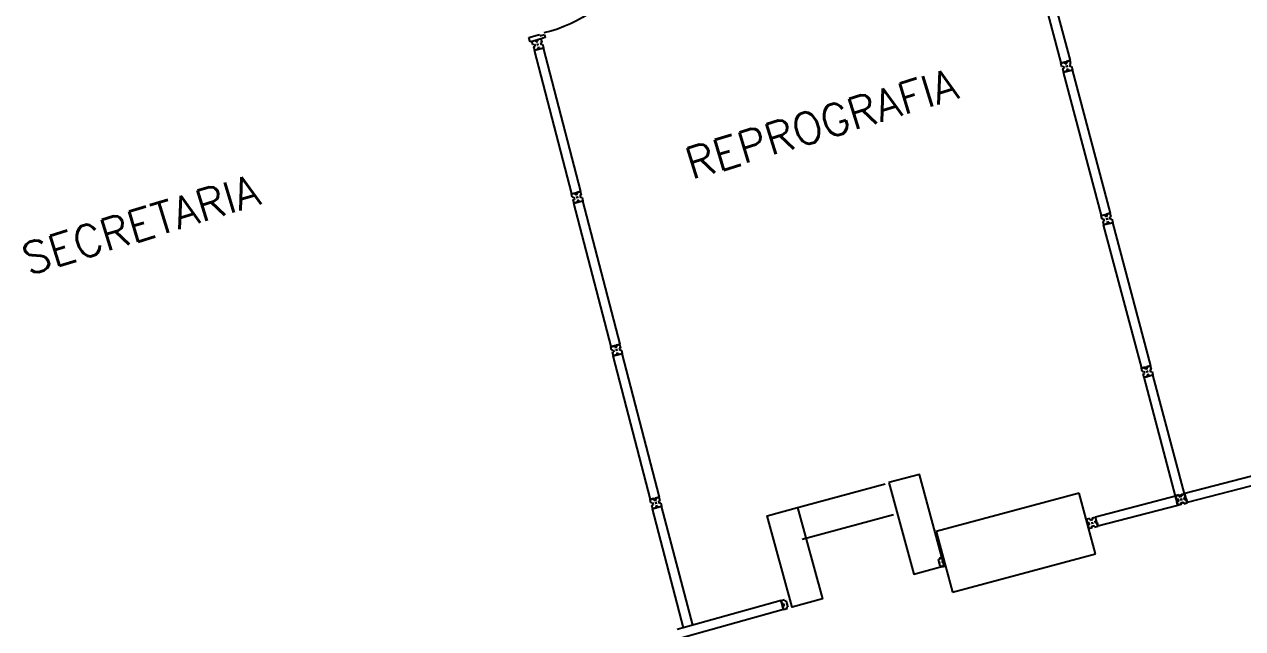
# Model space of a CAD drawing. Header units: millimetres. Extents: x 3089 to 3391, y 1087 to 1201.
# Drawn here: x 3139.57 to 3147.3, y 1116.13 to 1119.96 of the extents above; entities that cross this region are included whole.
import ezdxf

# ---------------------------------------------------------------- set-up
doc = ezdxf.new("R2010")
doc.units = ezdxf.units.MM
for name, color, linetype in [('DIV', 2, 'Continuous'), ('ESTR', 3, 'Continuous'), ('TEXTO', 2, 'Continuous')]:
    doc.layers.add(name, color=color, linetype=linetype)
doc.styles.add('UNB-100', font='simplex.shx', dxfattribs={"height": 0.2})

# ---------------------------------------------------------------- blocks, each defined once
blk = doc.blocks.new('PILINT-TTC')
for points in [[(-0.1572, -8.3909), (-0.1828, -8.9904), (-0.3826, -8.9819), (-0.357, -8.3824)], [(0.4422, -8.4164), (0.4167, -9.0159), (0.6165, -9.0244), (0.642, -8.425)]]:
    blk.add_lwpolyline(points, close=True)
blk = doc.blocks.new('DIVMT-TTC')
for p, q in [((-0.03, 0.03), (-0.03, 0.006)), ((-0.008, 0.03), (-0.03, 0.03)), ((-0.0185, 0.006), (-0.03, 0.006)), ((-0.0185, -0.006), (-0.0185, 0.006)), ((-0.008, 0.03), (-0.008, 0.02)), ((-0.008, 0.02), (0.008, 0.02)), ((-0.0051, 0), (0.0051, 0)), ((0.0051, 0), (-0.0051, 0)), ((-0.0051, 0), (0.0051, 0)), ((0, -0.0051), (0, 0.0051)), ((0, 0.0051), (0, -0.0051)), ((0.008, 0.03), (0.008, 0.02)), ((0.008, 0.03), (0.03, 0.03)), ((0.0205, 0.006), (0.03, 0.006)), ((0.0205, -0.006), (0.0205, 0.006)), ((0.0205, 0.006), (0.0205, -0.006)), ((0.0205, 0.006), (0.03, 0.006)), ((0.97, 0.03), (0.03, 0.03)), ((0.03, 0.006), (0.03, 0.03)), ((0.03, -0.03), (0.03, 0.03)), ((0.03, -0.005), (0.03, 0.005)), ((0.97, -0.03), (0.97, 0.03)), ((0.97, 0.03), (0.97, 0.009)), ((0.97, 0.009), (0.97, 0.027)), ((0.9795, 0.006), (0.97, 0.006)), ((0.97, -0.005), (0.97, 0.005)), ((0.9795, 0.006), (0.9795, -0.006)), ((1.0051, 0), (0.9949, 0)), ((1, 0.0051), (1, -0.0051)), ((-0.0185, -0.006), (-0.03, -0.006)), ((-0.03, -0.03), (-0.03, -0.006)), ((-0.008, -0.03), (-0.03, -0.03)), ((-0.008, -0.03), (-0.008, -0.02)), ((-0.008, -0.02), (0.008, -0.02)), ((0.008, -0.03), (0.008, -0.02)), ((0.008, -0.03), (0.03, -0.03)), ((0.0205, -0.006), (0.03, -0.006)), ((0.0205, -0.006), (0.03, -0.006)), ((0.03, -0.006), (0.03, -0.03)), ((0.97, -0.03), (0.03, -0.03)), ((0.9795, -0.006), (0.97, -0.006)), ((0.97, -0.009), (0.97, -0.027))]:
    blk.add_line(p, q)
blk = doc.blocks.new('PDV2D-TTC')
at = {"layer": 'DIV'}
for p, q in [((0.0299, 0.05), (0.0599, 0.05)), ((0.0299, 0.035), (0.0299, 0.05)), ((0.0299, -0.035), (0.0299, 0.035)), ((0.0599, 0.05), (0.0599, -0.0199)), ((0.9412, 0.05), (0.9412, -0.0199)), ((0.9712, 0.05), (0.9412, 0.05)), ((0.9712, 0.035), (0.9712, 0.05)), ((0.9712, -0.035), (0.9712, 0.035)), ((0.0299, -0.05), (0.0299, -0.0347)), ((0.05, -0.05), (0.0299, -0.05)), ((0.05, -0.0199), (0.0599, -0.0199)), ((0.05, -0.0199), (0.05, -0.05)), ((0.0787, -0.0505), (0.1087, -0.0505)), ((0.0787, -0.0505), (0.0787, -0.9647)), ((0.1087, -0.0505), (0.1087, -0.9647)), ((0.9512, -0.0199), (0.9412, -0.0199)), ((0.9512, -0.0199), (0.9512, -0.05)), ((0.9512, -0.05), (0.9712, -0.05)), ((0.9712, -0.05), (0.9712, -0.0347)), ((0.1087, -0.9647), (0.0787, -0.9647))]:
    blk.add_line(p, q, dxfattribs=at)
at = {"layer": 'DIV', "color": 1}
for p, q in [((0.0362, -0.9247), (0.0362, -0.8347)), ((0.0462, -0.8347), (0.0364, -0.8347)), ((0.0462, -0.9147), (0.0462, -0.8347)), ((0.1409, -0.9147), (0.1409, -0.8347)), ((0.1409, -0.8347), (0.1507, -0.8347)), ((0.1509, -0.9247), (0.1509, -0.8347)), ((0.0362, -0.9247), (0.0763, -0.9247)), ((0.0462, -0.9147), (0.0763, -0.9147)), ((0.1409, -0.9147), (0.1108, -0.9147)), ((0.1509, -0.9247), (0.1108, -0.9247))]:
    blk.add_line(p, q, dxfattribs=at)
blk.add_arc((0.0755, -0.1001), 0.8651, 270, 3.32145, dxfattribs=at)

msp = doc.modelspace()

# ---------------------------------------------------------------- linework, layer by layer
at = {"layer": 'DIV'}
for p, q in [((3146.6561, 1117.7793), (3146.6793, 1117.7854)), ((3146.6618, 1117.758), (3146.6561, 1117.7793)), ((3146.6823, 1117.7743), (3146.6793, 1117.7854)), ((3146.6823, 1117.7743), (3146.6939, 1117.7774)), ((3146.7141, 1117.7947), (3146.6909, 1117.7885)), ((3146.6939, 1117.7774), (3146.6909, 1117.7885)), ((3146.7198, 1117.7734), (3146.7101, 1117.7709)), ((3146.7101, 1117.7709), (3146.7142, 1117.7554)), ((3146.7198, 1117.7734), (3146.7141, 1117.7947)), ((3146.6618, 1117.758), (3146.6715, 1117.7606)), ((3146.6659, 1117.7426), (3146.6756, 1117.7451)), ((3146.6659, 1117.7426), (3146.6716, 1117.7213)), ((3146.6715, 1117.7606), (3146.6756, 1117.7451)), ((3146.6716, 1117.7213), (3146.7296, 1117.7367)), ((3146.6948, 1117.7275), (3146.6716, 1117.7213)), ((3146.8726, 1116.9683), (3146.6743, 1117.7221)), ((3146.6879, 1117.7567), (3146.6978, 1117.7593)), ((3146.6978, 1117.7593), (3146.6879, 1117.7567)), ((3146.6915, 1117.7629), (3146.6942, 1117.7531)), ((3146.6942, 1117.7531), (3146.6915, 1117.7629)), ((3146.6915, 1117.7629), (3146.6942, 1117.7531)), ((3146.6923, 1117.7366), (3146.7039, 1117.7397)), ((3146.7039, 1117.7397), (3146.6923, 1117.7366)), ((3146.6923, 1117.7366), (3146.6948, 1117.7275)), ((3146.6923, 1117.7366), (3146.6948, 1117.7275)), ((3146.6957, 1117.7277), (3146.7054, 1117.7303)), ((3146.7039, 1117.7397), (3146.7064, 1117.7305)), ((3146.7039, 1117.7397), (3146.7064, 1117.7305)), ((3146.7064, 1117.7305), (3146.7296, 1117.7367)), ((3146.7239, 1117.758), (3146.7142, 1117.7554)), ((3146.7239, 1117.758), (3146.7296, 1117.7367)), ((3146.9305, 1116.9836), (3146.7296, 1117.7367)), ((3147.9593, 1117.2518), (3146.9316, 1116.9856)), ((3147.9744, 1117.1938), (3146.9467, 1116.9275)), ((3143.5414, 1116.9472), (3143.5646, 1116.9533)), ((3143.5469, 1116.9259), (3143.5414, 1116.9472)), ((3143.5469, 1116.9259), (3143.5566, 1116.9285)), ((3143.5566, 1116.9285), (3143.5606, 1116.913)), ((3143.5675, 1116.9421), (3143.5646, 1116.9533)), ((3143.5675, 1116.9421), (3143.5791, 1116.9452)), ((3143.5829, 1116.927), (3143.573, 1116.9245)), ((3143.573, 1116.9245), (3143.5829, 1116.927)), ((3143.5995, 1116.9623), (3143.5762, 1116.9563)), ((3143.5791, 1116.9452), (3143.5762, 1116.9563)), ((3143.5767, 1116.9307), (3143.5793, 1116.9208)), ((3143.5793, 1116.9208), (3143.5767, 1116.9307)), ((3143.5767, 1116.9307), (3143.5793, 1116.9208)), ((3143.605, 1116.941), (3143.5953, 1116.9385)), ((3143.5953, 1116.9385), (3143.5994, 1116.923)), ((3143.609, 1116.9256), (3143.5994, 1116.923)), ((3143.605, 1116.941), (3143.5995, 1116.9623)), ((3143.609, 1116.9256), (3143.6146, 1116.9043)), ((3146.2627, 1116.9886), (3145.3546, 1116.7456)), ((3146.3661, 1116.6021), (3146.2627, 1116.9886)), ((3146.8727, 1116.9684), (3146.366, 1116.8358)), ((3146.8939, 1116.9739), (3146.8726, 1116.9683)), ((3146.8939, 1116.9739), (3146.8726, 1116.9683)), ((3146.8879, 1116.9102), (3146.8726, 1116.9683)), ((3146.8726, 1116.9683), (3146.878, 1116.948)), ((3146.8726, 1116.9683), (3146.8787, 1116.9451)), ((3146.8726, 1116.9683), (3146.8787, 1116.9451)), ((3146.8726, 1116.9683), (3146.878, 1116.948)), ((3146.8879, 1116.9102), (3146.8726, 1116.9683)), ((3146.878, 1116.948), (3146.8734, 1116.9654)), ((3146.878, 1116.948), (3146.8734, 1116.9654)), ((3146.8948, 1116.976), (3146.8735, 1116.9704)), ((3146.8735, 1116.9704), (3146.8796, 1116.9472)), ((3146.8735, 1116.9704), (3146.8788, 1116.9501)), ((3146.8887, 1116.9124), (3146.8735, 1116.9704)), ((3146.8788, 1116.9501), (3146.8743, 1116.9675)), ((3146.8929, 1116.9736), (3146.8755, 1116.969)), ((3146.8898, 1116.948), (3146.8787, 1116.9451)), ((3146.8898, 1116.948), (3146.8787, 1116.9451)), ((3146.8879, 1116.9475), (3146.8787, 1116.9451)), ((3146.8879, 1116.9475), (3146.8787, 1116.9451)), ((3146.8815, 1116.9344), (3146.879, 1116.9441)), ((3146.8815, 1116.9344), (3146.879, 1116.9441)), ((3146.8907, 1116.9501), (3146.8796, 1116.9472)), ((3146.8888, 1116.9496), (3146.8796, 1116.9472)), ((3146.8824, 1116.9366), (3146.8798, 1116.9462)), ((3146.8929, 1116.9364), (3146.8818, 1116.9335)), ((3146.8929, 1116.9364), (3146.8818, 1116.9335)), ((3146.891, 1116.9359), (3146.8818, 1116.9335)), ((3146.891, 1116.9359), (3146.8818, 1116.9335)), ((3146.8879, 1116.9102), (3146.8818, 1116.9335)), ((3146.8879, 1116.9102), (3146.8818, 1116.9335)), ((3146.8937, 1116.9385), (3146.8826, 1116.9356)), ((3146.8918, 1116.938), (3146.8826, 1116.9356)), ((3146.8887, 1116.9124), (3146.8826, 1116.9356)), ((3146.8826, 1116.9306), (3146.8871, 1116.9131)), ((3146.8826, 1116.9306), (3146.8871, 1116.9131)), ((3146.8834, 1116.9327), (3146.8879, 1116.9153)), ((3146.8879, 1116.9475), (3146.891, 1116.9359)), ((3146.8879, 1116.9475), (3146.891, 1116.9359)), ((3146.91, 1116.9179), (3146.8887, 1116.9124)), ((3146.8888, 1116.9496), (3146.8918, 1116.938)), ((3146.8929, 1116.9364), (3146.8898, 1116.948)), ((3146.8929, 1116.9364), (3146.8898, 1116.948)), ((3146.8937, 1116.9385), (3146.8907, 1116.9501)), ((3146.8939, 1116.9739), (3146.8964, 1116.9642)), ((3146.8939, 1116.9739), (3146.8964, 1116.9642)), ((3146.8948, 1116.976), (3146.8973, 1116.9663)), ((3146.8982, 1116.9652), (3146.8958, 1116.9744)), ((3146.8964, 1116.9642), (3146.9119, 1116.9683)), ((3146.8964, 1116.9642), (3146.9119, 1116.9683)), ((3146.8967, 1116.9746), (3146.9064, 1116.9772)), ((3146.8973, 1116.9663), (3146.9128, 1116.9703)), ((3146.9098, 1116.9683), (3146.8982, 1116.9652)), ((3146.9142, 1116.9482), (3146.9043, 1116.9456)), ((3146.9043, 1116.9456), (3146.9142, 1116.9482)), ((3146.9142, 1116.9482), (3146.9043, 1116.9456)), ((3146.9043, 1116.9456), (3146.9142, 1116.9482)), ((3146.9142, 1116.9482), (3146.9043, 1116.9456)), ((3146.9043, 1116.9456), (3146.9142, 1116.9482)), ((3146.9142, 1116.9482), (3146.9043, 1116.9456)), ((3146.9043, 1116.9456), (3146.9142, 1116.9482)), ((3146.9142, 1116.9482), (3146.9043, 1116.9456)), ((3146.9052, 1116.9477), (3146.9151, 1116.9503)), ((3146.9151, 1116.9503), (3146.9052, 1116.9477)), ((3146.9052, 1116.9477), (3146.9151, 1116.9503)), ((3146.9151, 1116.9503), (3146.9052, 1116.9477)), ((3146.9066, 1116.9255), (3146.9221, 1116.9296)), ((3146.9066, 1116.9255), (3146.9221, 1116.9296)), ((3146.9092, 1116.9159), (3146.9066, 1116.9255)), ((3146.9092, 1116.9159), (3146.9066, 1116.9255)), ((3146.9098, 1116.9683), (3146.9074, 1116.9774)), ((3146.9074, 1116.9276), (3146.9229, 1116.9316)), ((3146.91, 1116.9179), (3146.9074, 1116.9276)), ((3146.908, 1116.9518), (3146.9106, 1116.942)), ((3146.9106, 1116.942), (3146.908, 1116.9518)), ((3146.908, 1116.9518), (3146.9106, 1116.942)), ((3146.9106, 1116.942), (3146.908, 1116.9518)), ((3146.908, 1116.9518), (3146.9106, 1116.942)), ((3146.9106, 1116.942), (3146.908, 1116.9518)), ((3146.908, 1116.9518), (3146.9106, 1116.942)), ((3146.9088, 1116.9539), (3146.9114, 1116.944)), ((3146.9114, 1116.944), (3146.9088, 1116.9539)), ((3146.9088, 1116.9539), (3146.9114, 1116.944)), ((3146.9093, 1116.978), (3146.9306, 1116.9836)), ((3146.9093, 1116.978), (3146.9306, 1116.9836)), ((3146.9093, 1116.978), (3146.9119, 1116.9683)), ((3146.9093, 1116.978), (3146.9119, 1116.9683)), ((3146.9103, 1116.98), (3146.9316, 1116.9856)), ((3146.9305, 1116.9836), (3146.9103, 1116.9782)), ((3146.9103, 1116.9782), (3146.9276, 1116.9828)), ((3146.9103, 1116.98), (3146.9128, 1116.9703)), ((3146.9247, 1116.9199), (3146.9221, 1116.9296)), ((3146.9247, 1116.9199), (3146.9221, 1116.9296)), ((3146.9254, 1116.922), (3146.9229, 1116.9316)), ((3146.9247, 1116.9199), (3146.9459, 1116.9256)), ((3146.9247, 1116.9199), (3146.9459, 1116.9256)), ((3146.9254, 1116.922), (3146.9467, 1116.9275)), ((3146.9276, 1116.9579), (3146.9367, 1116.9604)), ((3146.9276, 1116.9579), (3146.9367, 1116.9604)), ((3146.9276, 1116.9579), (3146.9367, 1116.9604)), ((3146.9276, 1116.9579), (3146.9367, 1116.9604)), ((3146.9306, 1116.9463), (3146.9276, 1116.9579)), ((3146.9276, 1116.9579), (3146.9306, 1116.9463)), ((3146.9276, 1116.9579), (3146.9306, 1116.9463)), ((3146.9306, 1116.9463), (3146.9276, 1116.9579)), ((3146.9285, 1116.96), (3146.9376, 1116.9624)), ((3146.9285, 1116.96), (3146.9376, 1116.9624)), ((3146.9285, 1116.96), (3146.9315, 1116.9483)), ((3146.9315, 1116.9483), (3146.9285, 1116.96)), ((3146.9367, 1116.9604), (3146.9306, 1116.9836)), ((3146.9459, 1116.9256), (3146.9306, 1116.9836)), ((3146.9459, 1116.9256), (3146.9306, 1116.9836)), ((3146.9367, 1116.9604), (3146.9306, 1116.9836)), ((3146.9306, 1116.9463), (3146.9398, 1116.9488)), ((3146.9306, 1116.9463), (3146.9398, 1116.9488)), ((3146.9306, 1116.9463), (3146.9398, 1116.9488)), ((3146.9306, 1116.9463), (3146.9398, 1116.9488)), ((3146.9315, 1116.9483), (3146.9407, 1116.9507)), ((3146.9315, 1116.9483), (3146.9407, 1116.9507)), ((3146.9467, 1116.9275), (3146.9316, 1116.9856)), ((3146.9376, 1116.9624), (3146.9316, 1116.9856)), ((3146.9395, 1116.9497), (3146.937, 1116.9594)), ((3146.9395, 1116.9497), (3146.937, 1116.9594)), ((3146.9404, 1116.9517), (3146.9379, 1116.9614)), ((3146.9398, 1116.9488), (3146.9459, 1116.9256)), ((3146.9398, 1116.9488), (3146.9459, 1116.9256)), ((3146.9407, 1116.9507), (3146.9467, 1116.9275)), ((3143.551, 1116.9104), (3143.5606, 1116.913)), ((3143.551, 1116.9104), (3143.5565, 1116.8892)), ((3143.5565, 1116.8892), (3143.6146, 1116.9043)), ((3143.5797, 1116.8952), (3143.5565, 1116.8892)), ((3143.7534, 1116.135), (3143.5565, 1116.8892)), ((3143.589, 1116.9074), (3143.5773, 1116.9044)), ((3143.5773, 1116.9044), (3143.589, 1116.9074)), ((3143.5773, 1116.9044), (3143.5797, 1116.8952)), ((3143.5773, 1116.9044), (3143.5797, 1116.8952)), ((3143.5807, 1116.8955), (3143.5904, 1116.898)), ((3143.589, 1116.9074), (3143.5913, 1116.8982)), ((3143.589, 1116.9074), (3143.5913, 1116.8982)), ((3143.5913, 1116.8982), (3143.6146, 1116.9043)), ((3143.8115, 1116.1501), (3143.6146, 1116.9043)), ((3146.8878, 1116.9103), (3146.3812, 1116.7778)), ((3146.9092, 1116.9159), (3146.8879, 1116.9102)), ((3146.9092, 1116.9159), (3146.8879, 1116.9102)), ((3146.3293, 1116.8262), (3146.308, 1116.8207)), ((3146.308, 1116.8207), (3146.314, 1116.7975)), ((3146.3232, 1116.7626), (3146.308, 1116.8207)), ((3146.308, 1116.8207), (3146.3133, 1116.8004)), ((3146.3133, 1116.8004), (3146.3088, 1116.8178)), ((3146.3252, 1116.8004), (3146.314, 1116.7975)), ((3146.3233, 1116.7999), (3146.3141, 1116.7975)), ((3146.3168, 1116.7868), (3146.3143, 1116.7965)), ((3146.3282, 1116.7888), (3146.3171, 1116.7859)), ((3146.3263, 1116.7883), (3146.3171, 1116.7859)), ((3146.3231, 1116.7626), (3146.3171, 1116.7859)), ((3146.3179, 1116.783), (3146.3224, 1116.7655)), ((3146.3444, 1116.7682), (3146.3231, 1116.7626)), ((3146.3233, 1116.7999), (3146.3263, 1116.7883)), ((3146.3282, 1116.7888), (3146.3252, 1116.8004)), ((3146.3293, 1116.8262), (3146.3318, 1116.8166)), ((3146.3318, 1116.8166), (3146.3473, 1116.8206)), ((3146.3397, 1116.7979), (3146.3495, 1116.8005)), ((3146.3495, 1116.8005), (3146.3397, 1116.7979)), ((3146.3397, 1116.7979), (3146.3495, 1116.8005)), ((3146.3495, 1116.8005), (3146.3397, 1116.798)), ((3146.3419, 1116.7779), (3146.3574, 1116.7819)), ((3146.3444, 1116.7682), (3146.3419, 1116.7779)), ((3146.3433, 1116.8042), (3146.3459, 1116.7943)), ((3146.3459, 1116.7943), (3146.3433, 1116.8042)), ((3146.3433, 1116.8042), (3146.3459, 1116.7943)), ((3146.3448, 1116.8303), (3146.366, 1116.8358)), ((3146.3448, 1116.8303), (3146.3473, 1116.8206)), ((3146.3599, 1116.7722), (3146.3574, 1116.7819)), ((3146.3599, 1116.7722), (3146.3812, 1116.7778)), ((3146.3629, 1116.8102), (3146.3721, 1116.8126)), ((3146.3629, 1116.8102), (3146.3721, 1116.8126)), ((3146.3629, 1116.8102), (3146.3659, 1116.7986)), ((3146.3659, 1116.7986), (3146.3629, 1116.8102)), ((3146.3659, 1116.7986), (3146.3751, 1116.801)), ((3146.3659, 1116.7986), (3146.3751, 1116.801)), ((3146.3812, 1116.7778), (3146.366, 1116.8358)), ((3146.3721, 1116.8126), (3146.366, 1116.8358)), ((3146.3749, 1116.802), (3146.3724, 1116.8116)), ((3146.3751, 1116.801), (3146.3812, 1116.7778)), ((3145.3546, 1116.7456), (3145.458, 1116.3592)), ((3145.3781, 1116.5683), (3145.3704, 1116.5663)), ((3145.3752, 1116.5478), (3145.3704, 1116.5663)), ((3145.3804, 1116.5482), (3145.3705, 1116.5457)), ((3145.3705, 1116.5457), (3145.3804, 1116.5482)), ((3145.3705, 1116.5457), (3145.3804, 1116.5482)), ((3145.3742, 1116.5519), (3145.3767, 1116.542)), ((3145.3767, 1116.542), (3145.3742, 1116.5519)), ((3145.3805, 1116.5276), (3145.3752, 1116.5478)), ((3145.3756, 1116.578), (3145.3969, 1116.5835)), ((3145.3756, 1116.578), (3145.3781, 1116.5683)), ((3145.3938, 1116.5579), (3145.403, 1116.5603)), ((3145.3938, 1116.5579), (3145.403, 1116.5603)), ((3145.3938, 1116.5579), (3145.3968, 1116.5463)), ((3145.3938, 1116.5579), (3145.3968, 1116.5463)), ((3145.3963, 1116.5482), (3145.3943, 1116.556)), ((3145.3957, 1116.5584), (3145.4001, 1116.5596)), ((3145.3968, 1116.5463), (3145.406, 1116.5487)), ((3145.3968, 1116.5463), (3145.406, 1116.5487)), ((3145.4121, 1116.5255), (3145.3969, 1116.5835)), ((3145.4121, 1116.5255), (3145.3969, 1116.5835)), ((3145.4022, 1116.5632), (3145.3977, 1116.5806)), ((3145.3987, 1116.5468), (3145.4031, 1116.548)), ((3145.4057, 1116.5497), (3145.4032, 1116.5594)), ((3145.4057, 1116.5497), (3145.4032, 1116.5594)), ((3145.4067, 1116.5458), (3145.4113, 1116.5284)), ((3145.458, 1116.3592), (3146.3661, 1116.6021)), ((3145.3805, 1116.5276), (3145.3882, 1116.5296)), ((3145.3908, 1116.5199), (3145.3882, 1116.5296)), ((3145.3908, 1116.5199), (3145.4121, 1116.5255)), ((3144.3718, 1116.3072), (3143.7131, 1116.1235)), ((3144.3879, 1116.2494), (3144.3718, 1116.3072)), ((3144.3718, 1116.3072), (3144.3774, 1116.2869)), ((3144.3933, 1116.312), (3144.3721, 1116.3061)), ((3144.3721, 1116.3061), (3144.3882, 1116.2483)), ((3144.3774, 1116.2869), (3144.3726, 1116.3043)), ((3144.3777, 1116.2859), (3144.3729, 1116.3032)), ((3144.3933, 1116.312), (3144.396, 1116.3024)), ((3144.4037, 1116.3046), (3144.396, 1116.3024)), ((3144.4037, 1116.3046), (3144.4093, 1116.2845)), ((3144.3879, 1116.2494), (3143.7292, 1116.0657)), ((3144.3874, 1116.2866), (3144.3782, 1116.284)), ((3144.3877, 1116.2856), (3144.3785, 1116.283)), ((3144.3812, 1116.2735), (3144.3785, 1116.2831)), ((3144.3788, 1116.282), (3144.3815, 1116.2724)), ((3144.3858, 1116.285), (3144.3814, 1116.2838)), ((3144.3906, 1116.275), (3144.3815, 1116.2725)), ((3144.3909, 1116.274), (3144.3818, 1116.2715)), ((3144.3823, 1116.2696), (3144.3871, 1116.2523)), ((3144.3826, 1116.2686), (3144.3874, 1116.2512)), ((3144.389, 1116.2735), (3144.3847, 1116.2723)), ((3144.3874, 1116.2866), (3144.3906, 1116.275)), ((3144.3909, 1116.274), (3144.3877, 1116.2856)), ((3144.3882, 1116.2836), (3144.3904, 1116.2759)), ((3144.4094, 1116.2543), (3144.3882, 1116.2483)), ((3144.4137, 1116.2877), (3144.4038, 1116.285)), ((3144.414, 1116.2867), (3144.4041, 1116.2839)), ((3144.4067, 1116.2639), (3144.4144, 1116.266)), ((3144.4094, 1116.2543), (3144.4067, 1116.2639)), ((3144.4074, 1116.2913), (3144.4101, 1116.2814)), ((3144.4077, 1116.2902), (3144.4104, 1116.2804)), ((3144.4093, 1116.2845), (3144.4144, 1116.266))]:
    msp.add_line(p, q, dxfattribs=at)
at = {"layer": 'ESTR'}
for p, q in [((3144.4534, 1116.8897), (3145.0327, 1117.046)), ((3144.5055, 1116.6966), (3145.0848, 1116.8529))]:
    msp.add_line(p, q, dxfattribs=at)

# ---------------------------------------------------------------- block references
at = {"layer": 'DIV', "xscale": -1, "rotation": 105.9552898349693}
msp.add_blockref('PDV2D-TTC', (3142.5618, 1120.7943), dxfattribs=at)
at = {"layer": 'DIV'}
for p, rotation in [((3145.928, 1120.6589), 284.8939705511436), ((3142.8289, 1119.8307), 284.5839705511431), ((3146.183, 1119.6919), 284.8939705511436), ((3143.0786, 1118.8624), 284.5839705511431), ((3146.4379, 1118.7249), 284.8939705511436), ((3143.3283, 1117.8941), 284.5839705511431)]:
    msp.add_blockref('DIVMT-TTC', p, dxfattribs=dict(at, rotation=rotation))
at = {"layer": 'ESTR', "rotation": 17.67582076994561}
msp.add_blockref('PILINT-TTC', (3142.0788, 1124.939), dxfattribs=at)

# ---------------------------------------------------------------- texts
at = {"layer": 'TEXTO', "style": 'UNB-100'}
for s, p in [('REPROGRAFIA', (3143.8049, 1118.9728)), ('SECRETARIA', (3139.5991, 1118.368))]:
    msp.add_text(s, height=0.2, rotation=16.97586, dxfattribs=at).set_placement(p)

doc.saveas('drawing.dxf')
